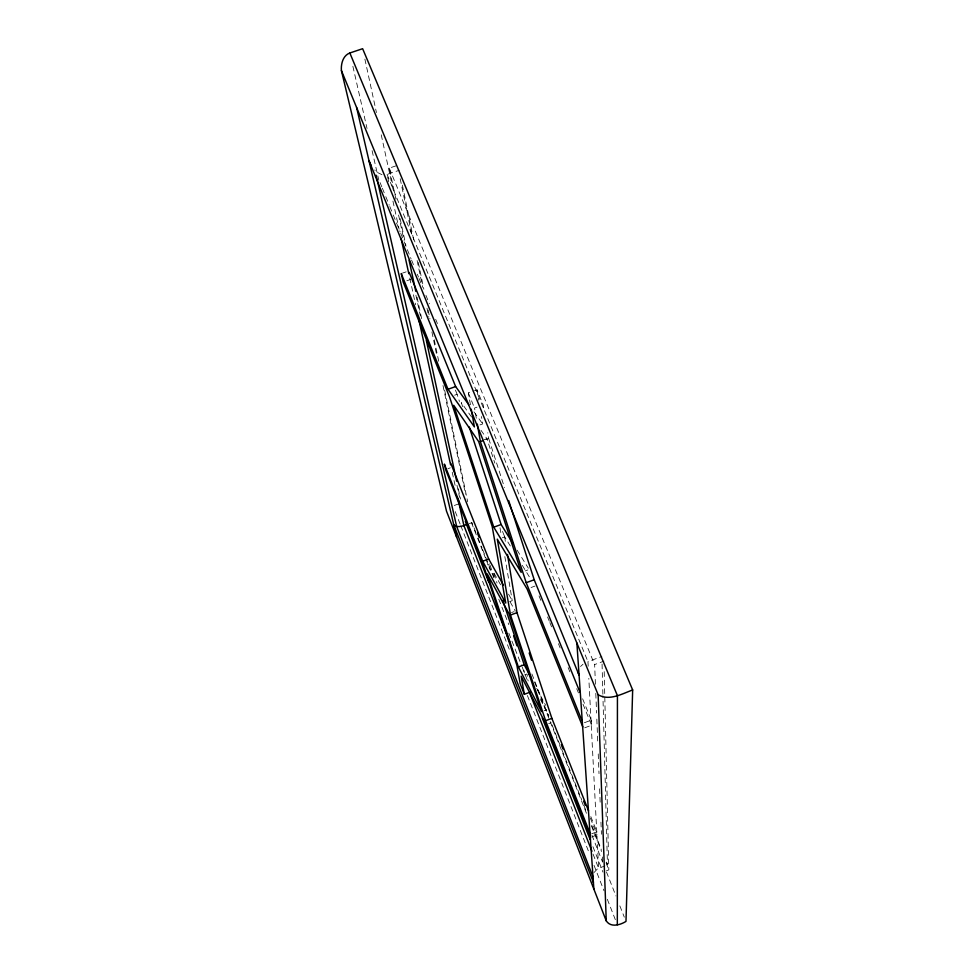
<?xml version="1.0" encoding="UTF-8"?>
<svg xmlns="http://www.w3.org/2000/svg" width="974" height="974" viewBox="0 0 974 974"><rect width="100%" height="100%" fill="white"/><g stroke="black" fill="none" stroke-linecap="round" stroke-linejoin="round"><path stroke-width="0.73" stroke-dasharray="4.87 3.65" d="M594.006 872.558L597.525 868.82L604.939 865.874M580.528 666.496L583.012 664.244M606.485 870.78L608.835 869.879L604.172 670.185M591.705 833.793L596.867 831.833L590.755 816.419M591.9 836.885L597.025 834.937L596.867 831.833M584.4 722.72L591.303 720.139L582.172 697.676M584.729 727.809L591.571 725.253L591.303 720.139M544.04 710.728L546.536 709.803M548.642 723.645L551.138 722.72M524.657 674.848L526.995 673.984L528.139 680.996M588.186 666.192L587.955 661.638L601.859 656.476M595.431 684.259L594.639 664.572L603.965 661.115M511.496 612.585L514.065 611.635M525.181 570.934L527.823 569.96M531.061 587.517L535.018 586.056M509.633 601.615L512.227 600.678L504.739 556.044M502.304 537.782L504.727 536.905L510.315 545.964M487.268 564.823L489.666 563.958M469.285 523.61L471.988 522.636L475.909 532.534M454.31 505.469L458.218 504.057M484.175 439.639L486.927 438.665L494.816 463.1M485.929 439.566L488.717 438.58L487.755 432.724M447.93 468.701L450.268 467.861M476.31 418.248L474.533 408.045L477.017 407.156M479.938 424.92L482.702 423.933L481.46 416.519M454.602 395.201L457.123 394.3L459.472 401.495M470.442 404.734L468.324 392.912L473.279 391.158M474.521 390.708L476.992 389.831L483.226 404.953L484.188 410.797M406.828 280.768L410.48 279.501M402.481 273.122L406.17 271.843M388.723 181.834L387.104 174.431L399.316 170.255M395.968 199.305L389.259 168.137L397.416 165.349M381.991 174.675L376.743 172.155M473.973 411.88L482.702 423.933M471.562 417.03L461.323 402.603L463.186 408.337M480.949 430.252L486.927 438.665M517.133 550.213L528.346 568.195M522.271 565.358L531.037 579.591M508.55 594.164L512.227 600.678M500.599 584.814L493.209 571.641L497.032 583.109M510.181 601.944L515.356 611.161M536.698 688.375L545.708 705.407M540.4 699.454L548.861 715.549M389.259 168.137L594.639 664.572M387.104 174.431L587.955 661.638M468.324 392.912L474.533 408.045M380.079 182.588L381.796 186.813M382.368 188.226L385.229 195.275M385.801 196.675L389.247 205.137M389.819 206.549L392.68 213.598M393.265 214.998L400.144 231.922M400.716 233.334L403.577 240.371M404.149 241.783L411.028 258.707M411.6 260.107L414.474 267.156M417.335 274.205L418.479 277.03M419.051 278.43L421.925 285.479M425.93 295.353L429.376 303.803M435.682 319.314L437.399 323.538M455.418 390.099L457.123 394.3M539.024 595.905L541.873 602.93M547.583 616.992L549.299 621.205M549.872 622.617L551.588 626.83M558.443 643.704L560.147 647.929M568.146 667.604L569.863 671.829M576.718 688.703L578.434 692.916M583 704.165L591.571 725.253M502.523 531.414L504.727 536.905M590.329 818.038L597.025 834.937M478.149 538.196L482.057 548.094M482.617 549.506L493.818 577.801M531.889 673.971L548.679 716.401M552.039 724.899L559.88 744.696M562.12 750.357L581.709 799.861M583.95 805.51L586.75 812.584M591.79 825.319L601.299 849.352M606.339 862.087L607.459 864.912L602.918 695.753M471.343 522.356L485.308 557.676M485.868 559.088L490.348 570.387M534.495 681.983L587.042 814.788M591.51 826.086L601.579 851.507M606.047 862.818L608.835 869.879M498.773 599.217L508.818 624.651M591.948 835.205L602.553 862.051M606.461 871.949L615.945 895.97M619.841 905.869L624.31 917.167M508.83 633.173L521.65 665.692M522.198 667.105L527.774 681.24M592.935 846.674L602.967 872.12M593.069 854.125L598.645 868.284L588.82 678.354M455.235 511.594L460.227 524.329M460.787 525.741L510.193 651.667M527.397 695.533L589.014 852.579M594.006 865.314L604.002 890.784M607.326 899.27L616.213 921.915M490.153 565.383L493.976 576.876M488.717 438.58L504.495 487.56M374.917 169.902L375.112 170.767M352.88 66.305L367.04 128.483M372.092 150.678L377.498 174.37M377.827 175.844L378.837 180.287M392.936 201.094L399.097 229.243M409.786 278.138L415.618 304.813M452.216 472.232L455.783 488.522M400.119 218.59L405.878 245.302M417.055 297.24L421.852 319.509M458.279 488.68L460.519 499.078M364.885 59.097L376.439 112.558M381.248 134.826L393.764 192.742M398.573 215.023L404.027 240.274M415.898 295.219L420.391 316.002M456.976 485.296L459.545 497.178M400.192 178.741L412.209 236.755M417.128 260.545L422.679 287.33M426.989 308.149L428.84 317.074M431.92 331.951L436.535 354.268M443 385.497L465.487 494.086M402.384 185.121L413.731 240.14M418.321 262.444L423.848 289.205M428.134 310.024L429.972 318.936M434.27 339.756L438.872 362.06M444.692 390.306L467.69 501.817M476.992 389.831L478.733 400.217M500.003 527.786L501.245 535.225M523.878 670.197L524.365 673.046M504.569 536.504L505.543 542.481M595.796 693.354L596.587 713.053M596.831 719.104L597.805 743.345M598.231 753.949L599.01 773.648M599.619 788.794L600.227 803.952M600.958 822.129L601.445 834.243M602.358 856.974L602.663 864.547M602.066 664.037L602.882 694.243"/><path stroke-width="1.46" d="M617.321 924.74L617.431 695.655L349.849 52.986C342.933 55.542 340.863 63.919 341.411 70.566L446.53 511.24L606.242 920.844C610.722 927.857 620.255 925.008 625.99 921.404L632.662 689.969L362.632 48.7L349.849 52.986M589.854 832.88L545.598 720.699L551.881 718.362L516.999 612.646L507.491 554.425M632.662 689.969C622.276 693.731 609.188 701.292 598.146 694.742L341.411 70.566M471.233 409.165L474.399 426.904L448.016 389.259L401.251 273.548L403.175 282.046L449.574 396.978L492.174 526.41L505.762 603.04L482.69 561.255L444.363 464.087L445.593 469.529L483.676 566.138L516.877 665.218L520.177 683.687L524.329 694.304L529.966 692.21M518.363 666.971L541.544 711.653L508.927 613.523L487.183 573.844L518.363 666.971L524.219 664.804L530.465 676.589M545.598 720.699L510.51 615.032L516.999 612.646M581.88 720.431L526.203 582.696L534.215 579.761L508.672 500.526M482.69 561.255L488.729 559.052L503.412 585.07M466.583 524.596C462.747 525.997 457.013 528.273 453.726 524.682L593.397 882.383L592.703 878.024M493.781 527.19L521.212 572.383L478.684 441.612L453.714 405.294L493.781 527.19L501.123 524.523L513.14 543.796M526.203 582.696L480.365 441.563L483.153 440.565M448.016 389.259L455.637 386.568L468.738 404.648M370.936 165.215L368.988 160.71L579.092 675.238L578.252 672.851M409.202 272.391L455.637 386.568M534.215 579.761L579.883 692.064M582.793 726.921L527.092 588.966L497.276 539.146L510.51 615.032M450.804 463.393L488.729 559.052M551.881 718.362L588.539 810.818M477.479 533.18L479.147 537.38M561.316 744.793L562.984 749.018M583.633 801.139L585.313 805.364M590.621 837.372L546.146 724.571L521.163 676.139L524.329 694.304M488.778 582.269L465.304 521.333M542.25 718.008L590.147 839.6M510.096 643.108L463.88 525.57L458.048 498.895M529.588 692.672L591.961 851.288M592.776 876.369L456.636 526.398L376.134 175.21M502.754 600.313L524.219 664.804M513.602 635.779L516.951 645.823M529.186 653.03L531.573 660.25M469.273 426.989L501.123 524.523M356.581 107.42L456.636 537.161M401.032 238.143L408.812 273.694M418.857 319.63L450.597 464.817M409.068 260.143L415.776 291.311M426.32 340.279L456.684 481.266M477.321 424.067L480.365 441.563M576.864 642.986L593.86 889.104M598.146 694.742L606.242 920.844"/></g></svg>
